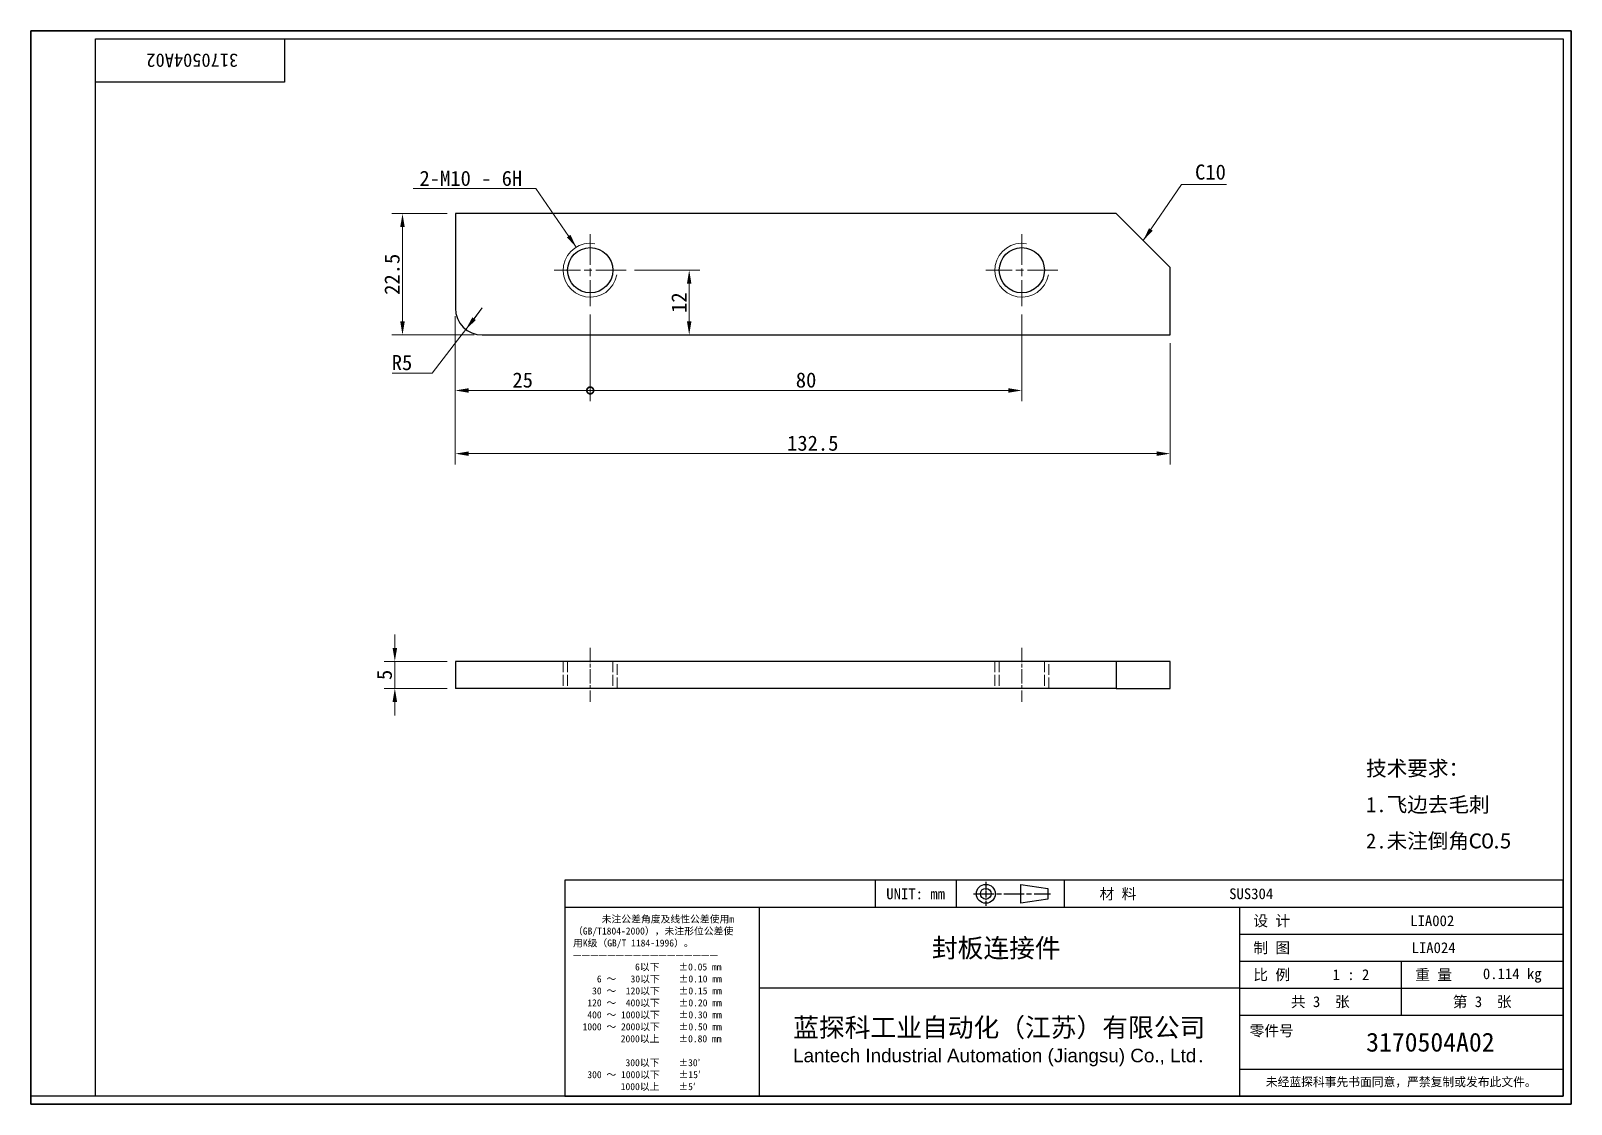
# Model space of a CAD drawing. Header units: millimetres. Extents: x 6 to 292, y 5 to 205.
import ezdxf
from ezdxf.enums import TextEntityAlignment as Align

# ---------------------------------------------------------------- set-up
doc = ezdxf.new("R2010")
doc.units = ezdxf.units.MM
doc.linetypes.add('CHAIN', pattern=[0.3543, 0.2362, -0.0295, 0.0591, -0.0295])
doc.linetypes.add('DASHED', pattern=[0.2067, 0.1654, -0.0413])
for name, color, linetype, lineweight in [('1', 7, 'Continuous', 18), ('可见 (ISO)', 7, 'Continuous', 25), ('可见窄的 (ISO)', 7, 'Continuous', 18), ('图框 (ISO)', 7, 'Continuous', 35), ('标题 (ISO)', 7, 'Continuous', 25)]:
    doc.layers.add(name, color=color, linetype=linetype, lineweight=lineweight)
for name, color, linetype, lineweight, true_color in [('中心标记 (ISO)', 1, 'CHAIN', 18, 0xff0000), ('中心线 (ISO)', 1, 'CHAIN', 18, 0xff0000), ('尺寸 (ISO)', 7, 'Continuous', 18, 0x008000), ('符号 (ISO)', 7, 'Continuous', 18, 0x008000), ('隐藏 (ISO)', 5, 'DASHED', 18, 0x0000ff)]:
    doc.layers.add(name, color=color, linetype=linetype, lineweight=lineweight, true_color=true_color)
doc.styles.add('文本样式164', font='SimSun.ttf')
doc.styles.add('文本样式165', font='SimSun.ttf')
doc.styles.add('文本样式74', font='SimSun.ttf')
doc.styles.add('最新国标', font='simfang.ttf')
doc.styles.add('注释文本 (ISO)', font='simfang.ttf')
doc.dimstyles.new('默认 (GB)', dxfattribs={"dimtxt": 2.8, "dimasz": 2.5, "dimexe": 2, "dimexo": 1.5, "dimgap": 0.5, "dimtad": 1, "dimtoh": 1, "dimdsep": 46, "dimtxsty": '最新国标', "dimcen": 0.09, "dimdle": 10, "dimclrd": 256, "dimclre": 256, "dimclrt": 256, "dimaunit": 1, "dimadec": 3, "dimazin": 2, "dimtfac": 0.535714, "dimtdec": 3, "dimtmove": 0, "dimatfit": 3, "dimfxl": 0, "dimtolj": 1, "dimlwd": -1, "dimlwe": -1, "dimarcsym": 0})
doc.dimstyles.new('默认 (GB)$7', dxfattribs={"dimtxt": 2.8, "dimasz": 2.5, "dimexe": 2, "dimexo": 1.5, "dimgap": 0.5, "dimtad": 1, "dimtoh": 1, "dimdsep": 46, "dimtxsty": '最新国标', "dimcen": 0.09, "dimdle": 10, "dimclrd": 256, "dimclre": 256, "dimclrt": 256, "dimaunit": 1, "dimadec": 3, "dimazin": 2, "dimtfac": 0.535714, "dimtdec": 3, "dimtmove": 0, "dimatfit": 3, "dimfxl": 0, "dimtolj": 1, "dimlwd": -1, "dimlwe": -1, "dimarcsym": 0})

# ---------------------------------------------------------------- blocks, each defined once
blk = doc.blocks.new('图框 最新国标')
at = {"layer": '图框 (ISO)'}
for p, q in [((6, 7), (6, 204.5)), ((6, 204.5), (291.5, 204.5)), ((291.5, 204.5), (291.5, 5.5)), ((6, 7), (6, 5.5)), ((6, 7), (6, 5.5)), ((291.5, 5.5), (6, 5.5))]:
    blk.add_line(p, q, dxfattribs=at)
at = {"layer": '图框 (ISO)', "color": 7, "linetype": 'Continuous', "lineweight": 25}
for p, q in [((18, 203), (290, 203)), ((18, 7), (18, 203)), ((18, 203), (290, 203)), ((53, 203), (53, 195)), ((290, 203), (290, 7)), ((290, 203), (290, 7)), ((53, 195), (18, 195)), ((290, 7), (6, 7)), ((290, 7), (18, 7))]:
    blk.add_line(p, q, dxfattribs=at)
at = {"layer": '图框 (ISO)', "style": '文本样式74'}
blk.add_attdef('零件代号_001', (44.43, 200.25), '', height=2.5, rotation=180, dxfattribs=at)
blk = doc.blocks.new('标题栏 最新国标')
at = {"layer": '标题 (ISO)'}
for p, q in [((381.98, -183.84), (196.98, -183.84)), ((196.98, -183.84), (196.98, -223.84)), ((254.48, -183.84), (254.48, -188.84)), ((269.48, -183.84), (269.48, -188.84)), ((281.48, -188.09), (281.48, -184.59)), ((281.48, -184.59), (286.48, -185.34)), ((286.48, -185.34), (286.48, -187.34)), ((289.48, -183.84), (289.48, -188.84)), ((381.98, -223.84), (381.98, -183.84)), ((383.48, -183.84), (383.48, -225.34)), ((286.48, -187.34), (281.48, -188.09)), ((196.98, -188.84), (381.98, -188.84)), ((232.98, -188.84), (232.98, -223.84)), ((321.98, -188.84), (321.98, -223.84)), ((321.98, -193.84), (381.98, -193.84)), ((321.98, -198.84), (381.98, -198.84)), ((351.98, -198.84), (351.98, -208.84)), ((321.98, -203.84), (232.98, -203.84)), ((321.98, -203.84), (381.98, -203.84)), ((321.98, -208.84), (381.98, -208.84)), ((321.98, -218.84), (381.98, -218.84)), ((196.98, -223.84), (381.98, -223.84)), ((383.48, -225.34), (196.98, -225.34))]:
    blk.add_line(p, q, dxfattribs=at)
at = {"layer": '标题 (ISO)', "linetype": 'CHAIN', "ltscale": 5.000333}
blk.add_line((274.98, -184.09), (274.98, -188.59), dxfattribs=at)
at = {"layer": '标题 (ISO)', "linetype": 'CHAIN', "ltscale": 15.834605}
blk.add_line((272.73, -186.34), (286.98, -186.34), dxfattribs=at)
at = {"layer": '标题 (ISO)'}
for radius in [1.75, 1]:
    blk.add_circle((274.98, -186.34), radius, dxfattribs=at)
at = {"layer": '1', "style": '文本样式164'}
for s, p in [('UNIT: mm', (261.98, -186.34)), ('材 料', (299.48, -186.34)), ('设 计', (327.98, -191.34)), ('制 图', (327.98, -196.34)), ('比 例', (327.98, -201.34)), ('重 量', (357.98, -201.34)), ('共 3  张', (336.98, -206.34)), ('第 3  张', (366.98, -206.34))]:
    blk.add_text(s, height=2, dxfattribs=at).set_placement(p, align=Align.MIDDLE_CENTER)
at = {"layer": '标题 (ISO)', "style": '注释文本 (ISO)'}
for s, insert, char_height, attachment_point, line_spacing_factor in [('\\fSimSun|b0|i0;{\\H1.3000;      未注公差角度及线性公差使用m\\P}\\fSimSun|b0|i0;{\\H1.3000;（GB/T1804-2000），未注形位公差使\\P}\\fSimSun|b0|i0;{\\H1.3000;用K级（GB/T 1184-1996）。\\P}\\fSimSun|b0|i0;{\\H1.3000;—————————————————\\P}\\fSimSun|b0|i0;{\\H1.3000;             6以下    ±0.05 mm\\P}\\fSimSun|b0|i0;{\\H1.3000;     6 ～   30以下    ±0.10 mm\\P}\\fSimSun|b0|i0;{\\H1.3000;    30 ～  120以下    ±0.15 mm\\P}\\fSimSun|b0|i0;{\\H1.3000;   120 ～  400以下    ±0.20 mm\\P}\\fSimSun|b0|i0;{\\H1.3000;   400 ～ 1000以下    ±0.30 mm\\P}\\fSimSun|b0|i0;{\\H1.3000;  1000 ～ 2000以下    ±0.50 mm\\P}\\fSimSun|b0|i0;{\\H1.3000;          2000以上    ±0.80 mm\\P}\\fSimSun|b0|i0;{\\H1.3000;\\P}\\fSimSun|b0|i0;{\\H1.3000;           300以下    ±30′\\P}\\fSimSun|b0|i0;{\\H1.3000;   300 ～ 1000以下    ±15′\\P}\\fSimSun|b0|i0;{\\H1.3000;          1000以上    ±5′}', (198.48, -206.63), 1.3, 4, 1.023913), ('{\\fMicrosoft YaHei|b0|i0|c134|p34;\\H1.75x;蓝探科工业自动化（江苏）有限公司\\P\\fArial|b0|i0|c0|p34;\\H0.71429x;Lantech Industrial Automation (Jiangsu) Co., Ltd\\fFangSong|b0|i0|c134|p49;.\\H1.15195x; }', (277.48, -213.84), 2, 5, 0.978695)]:
    blk.add_mtext(s, dxfattribs=dict(at, insert=insert, char_height=char_height, attachment_point=attachment_point, line_spacing_factor=line_spacing_factor))
at = {"layer": '标题 (ISO)', "attachment_point": 5, "style": '注释文本 (ISO)'}
for s, insert, char_height in [('\\fFangSong|b0|i0;LIA024', (357.98, -196.34), 2), ('\\fFangSong|b0|i0;零件号', (327.98, -211.84), 2), ('\\fSimSun|b0|i0;{\\H1.6000;未经蓝探科事先书面同意，严禁复制或发布此文件。}', (351.98, -221.34), 1.6)]:
    blk.add_mtext(s, dxfattribs=dict(at, insert=insert, char_height=char_height))
at = {"layer": '标题 (ISO)'}
for tag, p, height, style in [('材料_001', (320.09, -187.33), 2, '注释文本 (ISO)'), ('设计人_001', (353.65, -192.33), 2, '注释文本 (ISO)'), ('库存编号_001', (264.99, -198.14), 3.5, '文本样式165'), ('视图比例_001', (339.26, -202.33), 2, '注释文本 (ISO)'), ('质量\\P3;_001', (367.12, -202.16), 2, '注释文本 (ISO)'), ('零件代号_001', (345.48, -215.59), 3.5, '文本样式165')]:
    blk.add_attdef(tag, p, '', height=height, dxfattribs=dict(at, style=style))
blk = doc.blocks.new('*D5')
at = {"layer": 'Defpoints', "color": 0, "transparency": 16777216}
for p in [(84.68, 153.11), (217.18, 148.11), (217.18, 126.11)]:
    blk.add_point(p, dxfattribs=at)
at = {"layer": '尺寸 (ISO)', "color": 116, "true_color": 0x00803f, "transparency": 16777216}
for p, q in [((84.68, 151.61), (84.68, 124.11)), ((217.18, 146.61), (217.18, 124.11)), ((87.18, 126.11), (214.68, 126.11))]:
    blk.add_line(p, q, dxfattribs=at)
for points in [[(87.18, 126.52), (87.18, 125.69), (84.68, 126.11)], [(214.68, 126.52), (214.68, 125.69), (217.18, 126.11)]]:
    blk.add_solid(points, dxfattribs=at)
at = {"layer": '尺寸 (ISO)', "transparency": 16777216, "insert": (150.93, 128.03), "char_height": 2.8, "attachment_point": 5, "style": '最新国标'}
blk.add_mtext('\\A1;132.5', dxfattribs=at)
blk = doc.blocks.new('_DotSmall')
at = {"color": 0, "linetype": 'ByBlock', "const_width": 0.5}
blk.add_lwpolyline([(-0.0625, 0, 1), (0.0625, 0, 1)], format="xyb", close=True, dxfattribs=at)
blk = doc.blocks.new('*D6')
at = {"layer": 'Defpoints', "color": 0, "transparency": 16777216}
for p in [(84.68, 153.11), (109.68, 153.42), (109.68, 137.82)]:
    blk.add_point(p, dxfattribs=at)
at = {"layer": '尺寸 (ISO)', "color": 116, "true_color": 0x00803f, "transparency": 16777216}
for p, q in [((84.68, 151.61), (84.68, 135.82)), ((109.68, 151.92), (109.68, 135.82)), ((87.18, 137.82), (109.68, 137.82))]:
    blk.add_line(p, q, dxfattribs=at)
blk.add_solid([(87.18, 138.24), (87.18, 137.4), (84.68, 137.82)], dxfattribs=at)
at = {"layer": '尺寸 (ISO)', "color": 116, "true_color": 0x00803f, "transparency": 16777216, "xscale": 2.5, "yscale": 2.5, "zscale": 2.5}
blk.add_blockref('_DotSmall', (109.68, 137.82), dxfattribs=at)
at = {"layer": '尺寸 (ISO)', "transparency": 16777216, "insert": (97.17, 139.74), "char_height": 2.8, "attachment_point": 5, "style": '最新国标'}
blk.add_mtext('\\A1;25', dxfattribs=at)
blk = doc.blocks.new('*D8')
at = {"layer": 'Defpoints', "color": 0, "transparency": 16777216}
for p in [(109.68, 153.42), (189.68, 153.42), (189.68, 137.82)]:
    blk.add_point(p, dxfattribs=at)
at = {"layer": '尺寸 (ISO)', "color": 116, "true_color": 0x00803f, "transparency": 16777216}
for p, q in [((109.68, 151.92), (109.68, 135.82)), ((189.68, 151.92), (189.68, 135.82)), ((109.68, 137.82), (187.18, 137.82))]:
    blk.add_line(p, q, dxfattribs=at)
blk.add_solid([(187.18, 138.24), (187.18, 137.4), (189.68, 137.82)], dxfattribs=at)
at = {"layer": '尺寸 (ISO)', "color": 116, "true_color": 0x00803f, "transparency": 16777216, "xscale": 2.5, "yscale": 2.5, "zscale": 2.5, "rotation": 180}
blk.add_blockref('_DotSmall', (109.68, 137.82), dxfattribs=at)
at = {"layer": '尺寸 (ISO)', "transparency": 16777216, "insert": (149.69, 139.74), "char_height": 2.8, "attachment_point": 5, "style": '最新国标'}
blk.add_mtext('\\A1;80', dxfattribs=at)
blk = doc.blocks.new('*D9')
at = {"layer": 'Defpoints', "color": 0, "transparency": 16777216}
for p in [(89.68, 153.11), (86.63, 149.15)]:
    blk.add_point(p, dxfattribs=at)
at = {"layer": '尺寸 (ISO)', "color": 116, "true_color": 0x00803f, "transparency": 16777216}
for p, q in [((89.68, 153.11), (86.63, 149.15)), ((88.16, 151.13), (89.68, 153.11)), ((86.63, 149.15), (85.11, 147.17)), ((80.4, 141.05), (85.11, 147.17)), ((72.95, 141.05), (80.4, 141.05))]:
    blk.add_line(p, q, dxfattribs=at)
blk.add_solid([(87.83, 151.38), (88.49, 150.87), (86.63, 149.15)], dxfattribs=at)
at = {"layer": '尺寸 (ISO)', "transparency": 16777216, "insert": (74.8, 142.97), "char_height": 2.8, "attachment_point": 5, "style": '最新国标'}
blk.add_mtext('\\A1;R5', dxfattribs=at)
blk = doc.blocks.new('*D10')
at = {"layer": 'Defpoints', "color": 0, "transparency": 16777216}
for p in [(116.37, 160.11), (128.03, 160.11), (128.03, 148.11)]:
    blk.add_point(p, dxfattribs=at)
at = {"layer": '尺寸 (ISO)', "color": 116, "true_color": 0x00803f, "transparency": 16777216}
for p, q in [((117.87, 160.11), (130.03, 160.11)), ((128.03, 150.61), (128.03, 157.61))]:
    blk.add_line(p, q, dxfattribs=at)
for points in [[(127.61, 157.61), (128.44, 157.61), (128.03, 160.11)], [(127.61, 150.61), (128.44, 150.61), (128.03, 148.11)]]:
    blk.add_solid(points, dxfattribs=at)
at = {"layer": '尺寸 (ISO)', "transparency": 16777216, "insert": (126.13, 154.11), "char_height": 2.8, "attachment_point": 5, "rotation": 90, "style": '最新国标'}
blk.add_mtext('\\A1;12', dxfattribs=at)
blk = doc.blocks.new('*D11')
at = {"layer": 'Defpoints', "color": 0, "transparency": 16777216}
for p in [(84.68, 170.61), (74.89, 148.11), (89.68, 148.11)]:
    blk.add_point(p, dxfattribs=at)
at = {"layer": '尺寸 (ISO)', "color": 116, "true_color": 0x00803f, "transparency": 16777216}
for p, q in [((83.18, 170.61), (72.89, 170.61)), ((74.89, 168.11), (74.89, 150.61)), ((88.18, 148.11), (72.89, 148.11))]:
    blk.add_line(p, q, dxfattribs=at)
for points in [[(74.47, 168.11), (75.31, 168.11), (74.89, 170.61)], [(74.47, 150.61), (75.31, 150.61), (74.89, 148.11)]]:
    blk.add_solid(points, dxfattribs=at)
at = {"layer": '尺寸 (ISO)', "transparency": 16777216, "insert": (72.97, 159.36), "char_height": 2.8, "attachment_point": 5, "rotation": 90, "style": '最新国标'}
blk.add_mtext('\\A1;22.5', dxfattribs=at)
blk = doc.blocks.new('*D12')
at = {"layer": 'Defpoints', "color": 0, "transparency": 16777216}
for p in [(84.68, 87.59), (73.47, 82.59), (84.68, 82.59)]:
    blk.add_point(p, dxfattribs=at)
at = {"layer": '尺寸 (ISO)', "color": 116, "true_color": 0x00803f, "transparency": 16777216}
for p, q in [((73.47, 90.09), (73.47, 92.59)), ((83.18, 87.59), (71.47, 87.59)), ((73.47, 87.59), (73.47, 82.59)), ((83.18, 82.59), (71.47, 82.59)), ((73.47, 80.09), (73.47, 77.59))]:
    blk.add_line(p, q, dxfattribs=at)
for points in [[(73.05, 90.09), (73.89, 90.09), (73.47, 87.59)], [(73.05, 80.09), (73.89, 80.09), (73.47, 82.59)]]:
    blk.add_solid(points, dxfattribs=at)
at = {"layer": '尺寸 (ISO)', "transparency": 16777216, "insert": (71.55, 85.09), "char_height": 2.8, "attachment_point": 5, "rotation": 90, "style": '最新国标'}
blk.add_mtext('\\A1;5', dxfattribs=at)

msp = doc.modelspace()

# ---------------------------------------------------------------- linework, layer by layer
at = {"layer": '中心标记 (ISO)', "ltscale": 23.990969}
for p, q in [((109.684, 166.795), (109.684, 153.419)), ((189.684, 166.795), (189.684, 153.419)), ((116.372, 160.107), (102.996, 160.107)), ((196.372, 160.107), (182.996, 160.107))]:
    msp.add_line(p, q, dxfattribs=at)
at = {"layer": '中心线 (ISO)', "ltscale": 11.111974}
for p, q in [((109.684, 90.086), (109.684, 80.086)), ((189.684, 90.086), (189.684, 80.086))]:
    msp.add_line(p, q, dxfattribs=at)
at = {"layer": '可见 (ISO)'}
for p, q in [((207.184, 170.607), (84.684, 170.607)), ((84.684, 170.607), (84.684, 153.107)), ((207.184, 170.607), (217.184, 160.607)), ((217.184, 148.107), (217.184, 160.607)), ((89.684, 148.107), (217.184, 148.107)), ((84.684, 87.586), (84.684, 82.586)), ((207.184, 87.586), (84.684, 87.586)), ((217.184, 87.586), (207.184, 87.586)), ((207.184, 87.586), (207.184, 82.586)), ((217.184, 82.586), (217.184, 87.586)), ((207.184, 82.586), (84.684, 82.586)), ((207.184, 82.586), (217.184, 82.586))]:
    msp.add_line(p, q, dxfattribs=at)
for centre in [(109.684, 160.107), (189.684, 160.107)]:
    msp.add_circle(centre, 4.188, dxfattribs=at)
msp.add_arc((89.684, 153.107), 5, 180, 270, dxfattribs=at)
at = {"layer": '可见窄的 (ISO)'}
for centre in [(109.684, 160.107), (189.684, 160.107)]:
    msp.add_arc(centre, 5, 80, 350, dxfattribs=at)
at = {"layer": '隐藏 (ISO)', "ltscale": 12.094824}
for p, q in [((104.684, 87.586), (104.684, 82.586)), ((105.496, 87.586), (105.496, 82.586)), ((113.872, 87.586), (113.872, 82.586)), ((114.684, 82.586), (114.684, 87.586)), ((184.684, 87.586), (184.684, 82.586)), ((185.496, 87.586), (185.496, 82.586)), ((193.872, 87.586), (193.872, 82.586)), ((194.684, 82.586), (194.684, 87.586))]:
    msp.add_line(p, q, dxfattribs=at)

# ---------------------------------------------------------------- block references
for name, p, values in [('图框 最新国标', (0, 0), {'零件代号_001': '3170504A02'}), ('标题栏 最新国标', (-91.983, 230.844), {'零件代号_001': '3170504A02', '库存编号_001': '封板连接件', '质量\\P3;_001': '0.114 kg', '视图比例_001': '1 : 2', '设计人_001': 'LIA002', '材料_001': 'SUS304'})]:
    msp.add_blockref(name, p).add_auto_attribs(values)

# ---------------------------------------------------------------- texts
at = {"layer": '符号 (ISO)', "char_height": 2.8}
for s, insert, width, attachment_point, line_spacing_factor, style in [('2-M10 - 6H', (97.084, 175.707), 21.16866, 9, 0.49, '最新国标'), ('\\fFangSong|b0|i0;{\\H2.8000;技术要求：\\P}\\fFangSong|b0|i0;{\\H2.8000;1.飞边去毛刺\\P}\\fFangSong|b0|i0;{\\H2.8000;2.未注倒角}\\fCalibri|b0|i0;{\\H2.8000;C0.5}', (253.478, 60.872), 28.89634, 4, 1.441304, '注释文本 (ISO)')]:
    msp.add_mtext(s, dxfattribs=dict(at, insert=insert, width=width, attachment_point=attachment_point, line_spacing_factor=line_spacing_factor, style=style))
at = {"layer": '符号 (ISO)', "insert": (221.784, 179.713), "char_height": 2.8, "attachment_point": 1, "style": '最新国标'}
msp.add_mtext('C10', dxfattribs=at)

# ---------------------------------------------------------------- dimensions: what is measured, and where the dimension line sits
at = {"layer": '尺寸 (ISO)', "color": 116, "true_color": 0x00803f}
for base, p1, p2, angle, override, picture, middle in [((74.892, 148.107), (84.684, 170.607), (89.684, 148.107), 90, {"dimgap": 0.5, "dimtoh": 0, "dimdec": 2, "dimtol": 0, "dimlim": 0, "dimtp": 0, "dimtm": 0, "dimtdec": 3, "dimtofl": 0, "dimatfit": 1}, '*D11', (74.892, 159.357)), ((128.027, 160.107), (128.027, 148.107), (116.372, 160.107), 270, {"dimgap": 0.5, "dimtoh": 0, "dimdec": 2, "dimse1": 1, "dimtol": 0, "dimlim": 0, "dimtp": 0, "dimtm": 0, "dimtdec": 3, "dimtofl": 0, "dimatfit": 1}, '*D10', (128.027, 154.107)), ((109.684, 137.82), (84.684, 153.107), (109.684, 153.419), 180, {"dimgap": 0.5, "dimtoh": 0, "dimdec": 2, "dimblk2": 'DotSmall', "dimsah": 1, "dimdle": 0, "dimtol": 0, "dimlim": 0, "dimtp": 0, "dimtm": 0, "dimtdec": 3, "dimtofl": 0, "dimatfit": 1}, '*D6', (97.174, 137.82)), ((217.184, 126.107), (84.684, 153.107), (217.184, 148.107), 180, {"dimgap": 0.5, "dimtoh": 0, "dimdec": 2, "dimtol": 0, "dimlim": 0, "dimtp": 0, "dimtm": 0, "dimtdec": 3, "dimtofl": 0, "dimatfit": 1}, '*D5', (150.934, 126.107)), ((189.684, 137.82), (109.684, 153.419), (189.684, 153.419), 180, {"dimgap": 0.5, "dimtoh": 0, "dimdec": 2, "dimblk1": 'DotSmall', "dimsah": 1, "dimdle": 0, "dimtol": 0, "dimlim": 0, "dimtp": 0, "dimtm": 0, "dimtdec": 3, "dimtofl": 0, "dimatfit": 1}, '*D8', (149.694, 137.82)), ((73.469, 82.586), (84.684, 87.586), (84.684, 82.586), 90, {"dimgap": 0.5, "dimtoh": 0, "dimdec": 2, "dimtol": 0, "dimlim": 0, "dimtp": 0, "dimtm": 0, "dimtdec": 3, "dimtofl": 1, "dimatfit": 1}, '*D12', (73.469, 85.086))]:
    dim = msp.add_linear_dim(base=base, p1=p1, p2=p2, angle=angle, dimstyle='默认 (GB)', override=override, dxfattribs=at)
    dim.commit()
    dim.dimension.update_dxf_attribs({"geometry": picture, "text_midpoint": middle, "dimtype": 160})
dim = msp.add_radius_dim(center=(89.684, 153.107), mpoint=(86.632, 149.146), dimstyle='默认 (GB)', override={"dimgap": 0.5, "dimtih": 1, "dimdec": 2, "dimlfac": 1, "dimcen": 0, "dimtol": 0, "dimlim": 0, "dimtp": 0, "dimtm": 0, "dimtdec": 3}, dxfattribs=at)
dim.commit()
dim.dimension.update_dxf_attribs({"geometry": '*D9', "text_midpoint": (74.802, 141.055), "dimtype": 164})

# ---------------------------------------------------------------- leaders
at = {"layer": '符号 (ISO)', "annotation_type": 0, "has_hookline": 1, "hookline_direction": 1, "text_width": 20.192}
msp.add_leader([(107.103, 164.389), (99.584, 175.24), (97.084, 175.24)], dimstyle='默认 (GB)$7', override={"dimgap": 0, "dimtad": 1}, dxfattribs=at)
at = {"layer": '符号 (ISO)', "color": 116, "true_color": 0x00803f, "annotation_type": 0, "has_hookline": 1, "hookline_direction": 0, "text_width": 5.808}
msp.add_leader([(212.184, 165.607), (219.284, 176.03), (221.784, 176.03)], dimstyle='默认 (GB)$7', override={"dimgap": 0, "dimtad": 1}, dxfattribs=at)

doc.saveas('drawing.dxf')
